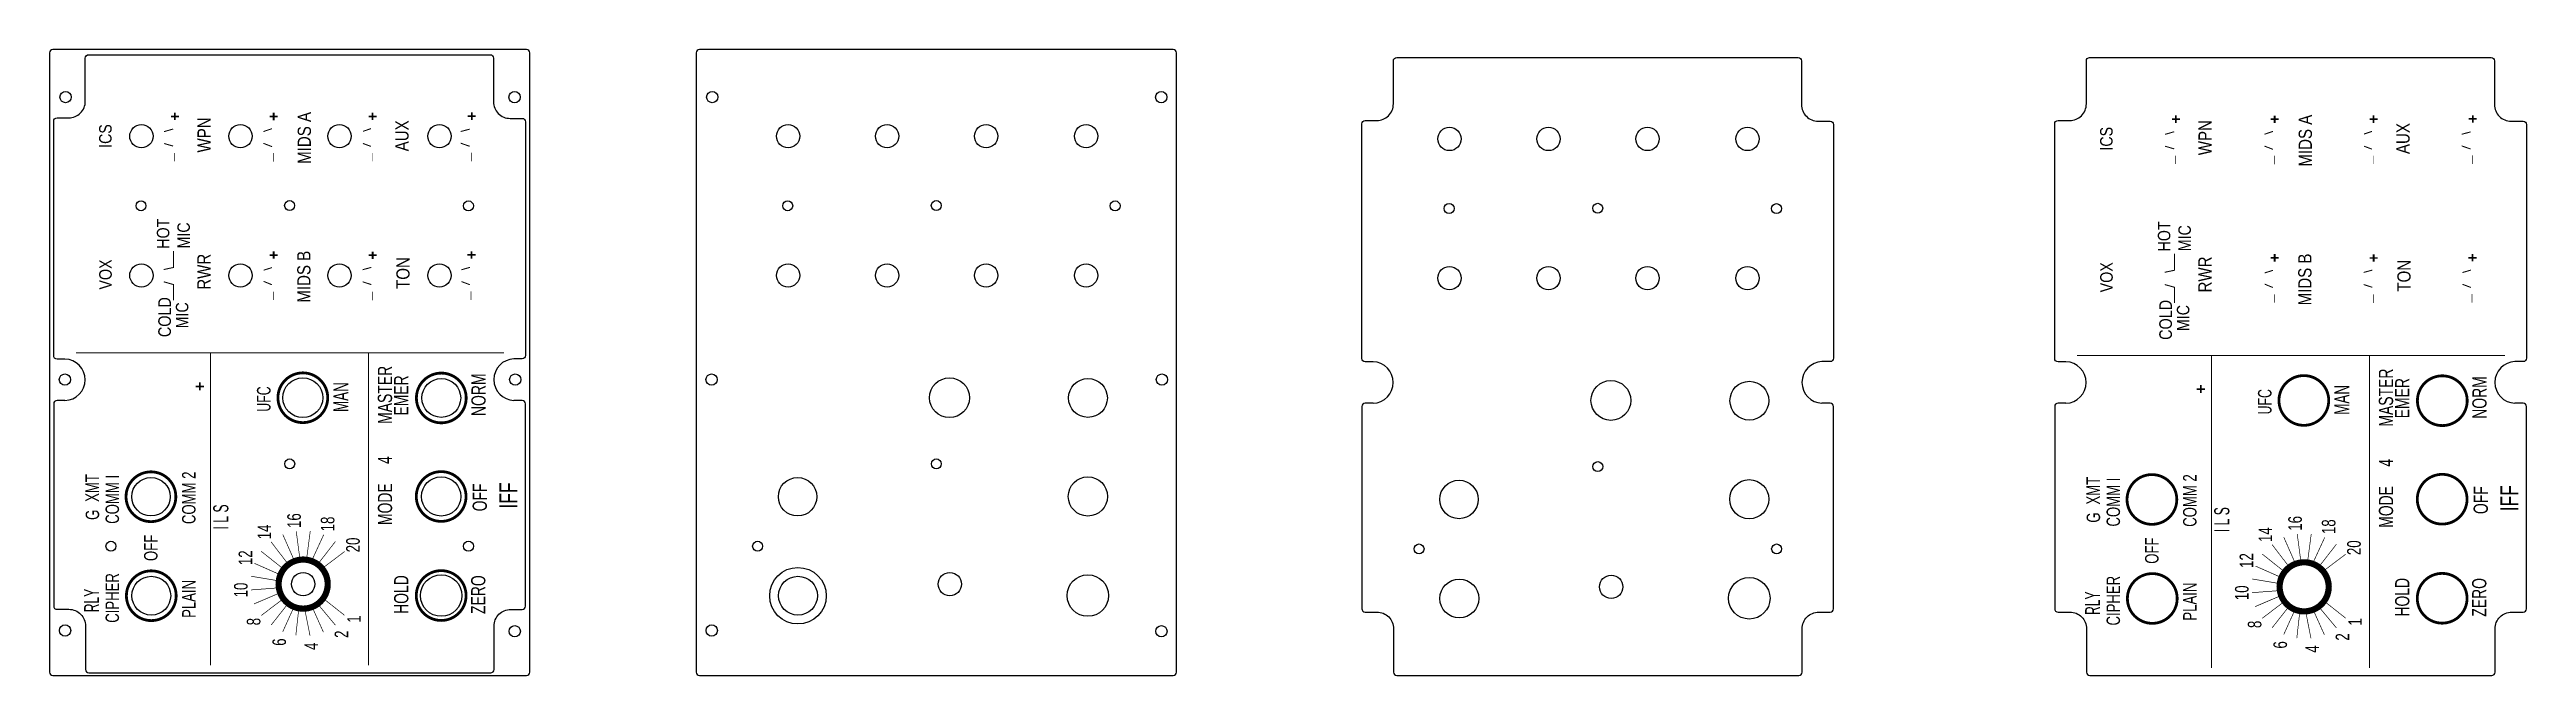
# Model space of a CAD drawing. Header units: millimetres. Extents: x 106 to 850, y 100 to 288.
import ezdxf

# ---------------------------------------------------------------- set-up
doc = ezdxf.new("R2010")
doc.units = ezdxf.units.MM
doc.layers.add('Layer1', color=7, linetype='Continuous')
doc.styles.add('Panel', font='', dxfattribs={"width": 0.9})
doc.styles.add('Panel Heading', font='ARLRDBD.TTF', dxfattribs={"width": 0.6})
doc.styles.add('Panel Text', font='arial.ttf', dxfattribs={"width": 0.65})
doc.styles.add('Panel Title', font='ariblk.ttf', dxfattribs={"width": 0.85})
doc.styles.get('Panel').set_extended_font_data('Arial-Rounded')

msp = doc.modelspace()

# ---------------------------------------------------------------- linework, layer by layer
msp.add_circle((330.58, 123.98), 8.5)
at = {"layer": 'Layer1'}
for p, q in [((105.67, 287.18), (105.67, 101)), ((249, 288.18), (106.67, 288.18)), ((250, 101), (250, 287.18)), ((300, 287.18), (300, 101)), ((443.33, 288.18), (301, 288.18)), ((444.33, 101), (444.33, 287.18)), ((106.67, 100), (249, 100)), ((301, 100), (443.33, 100))]:
    msp.add_line(p, q, dxfattribs=at)
at = {"layer": 'Layer1', "lineweight": -3}
for points in [[(110.31, 195.13), (107.92, 195.13, -0.414214), (106.92, 196.13), (106.92, 266.64, -0.414214), (107.92, 267.64), (111.43, 267.64, 0.414214), (116.43, 272.64), (116.43, 285.62, -0.414214), (117.43, 286.62), (238.06, 286.62, -0.414214), (239.06, 285.62), (239.06, 272.48, 0.414214), (244.06, 267.48), (247.69, 267.48, -0.414214), (248.69, 266.48), (248.69, 196.19, -0.414214), (247.69, 195.19), (245.22, 195.19)], [(503.39, 194.31), (501, 194.31, -0.414214), (500, 195.31), (500, 265.82, -0.414214), (501, 266.82), (504.51, 266.82, 0.414214), (509.51, 271.82), (509.51, 284.8, -0.414214), (510.51, 285.8), (631.14, 285.8, -0.414214), (632.14, 284.8), (632.14, 271.65, 0.414214), (637.14, 266.65), (640.77, 266.65, -0.414214), (641.77, 265.65), (641.77, 195.36, -0.414214), (640.77, 194.36), (638.3, 194.36)], [(711.62, 194.31), (709.23, 194.31, -0.414214), (708.23, 195.31), (708.23, 265.82, -0.414214), (709.23, 266.82), (712.74, 266.82, 0.414214), (717.74, 271.82), (717.74, 284.8, -0.414214), (718.74, 285.8), (839.37, 285.8, -0.414214), (840.37, 284.8), (840.37, 271.65, 0.414214), (845.37, 266.65), (849, 266.65, -0.414214), (850, 265.65), (850, 195.36, -0.414214), (849, 194.36), (846.53, 194.36)], [(110.31, 182.67), (107.92, 182.67, 0.414214), (106.92, 181.67), (106.92, 120.89, 0.414214), (107.92, 119.89), (111.49, 119.89, -0.414214), (116.49, 114.89), (116.49, 101.82, 0.414214), (117.49, 100.82), (238.25, 100.82, 0.414214), (239.25, 101.82), (239.25, 114.85, -0.414214), (244.25, 119.85), (247.69, 119.85, 0.414214), (248.69, 120.85), (248.69, 181.69, 0.414214), (247.69, 182.69), (245.22, 182.69)], [(503.39, 181.85), (501, 181.85, 0.414214), (500, 180.85), (500, 120.07, 0.414214), (501, 119.07), (504.57, 119.07, -0.414214), (509.57, 114.07), (509.57, 101, 0.414214), (510.57, 100), (631.33, 100, 0.414214), (632.33, 101), (632.33, 114.03, -0.414214), (637.33, 119.03), (640.77, 119.03, 0.414214), (641.77, 120.03), (641.77, 180.86, 0.414214), (640.77, 181.86), (638.3, 181.86)], [(711.62, 181.85), (709.23, 181.85, 0.414214), (708.23, 180.85), (708.23, 120.07, 0.414214), (709.23, 119.07), (712.8, 119.07, -0.414214), (717.8, 114.07), (717.8, 101, 0.414214), (718.8, 100), (839.56, 100, 0.414214), (840.56, 101), (840.56, 114.03, -0.414214), (845.56, 119.03), (849, 119.03, 0.414214), (850, 120.03), (850, 180.86, 0.414214), (849, 181.86), (846.53, 181.86)]]:
    msp.add_lwpolyline(points, format="xyb", dxfattribs=at)
at = {"layer": 'Layer1', "lineweight": 60}
for points, const_width in [([(140.1, 263.5), (142.83, 264.29)], 0.3), ([(169.95, 263.52), (172.53, 264.4)], 0.3), ([(199.86, 263.58), (202.27, 264.41)], 0.3), ([(229.22, 263.53), (231.95, 264.25)], 0.3), ([(741.41, 262.68), (744.14, 263.47)], 0.3), ([(771.26, 262.7), (773.83, 263.58)], 0.3), ([(801.17, 262.76), (803.58, 263.58)], 0.3), ([(830.53, 262.71), (833.26, 263.42)], 0.3), ([(142.83, 259.15), (140.1, 259.93)], 0.3), ([(172.53, 258.99), (169.95, 259.98)], 0.3), ([(202.27, 259.06), (199.86, 259.94)], 0.3), ([(231.95, 259.08), (229.22, 260.03)], 0.3), ([(744.14, 258.32), (741.41, 259.11)], 0.3), ([(773.83, 258.17), (771.26, 259.16)], 0.3), ([(803.58, 258.24), (801.17, 259.12)], 0.3), ([(833.26, 258.26), (830.53, 259.21)], 0.3), ([(140, 222.04), (142.92, 222.66), (142.92, 227.59)], 0.3), ([(741.31, 221.21), (744.23, 221.83), (744.23, 226.77)], 0.3), ([(140, 218.35), (142.92, 217.53), (142.92, 212.79)], 0.3), ([(170.02, 221.84), (172.52, 222.63)], 0.3), ([(172.52, 217.46), (170.02, 218.47)], 0.3), ([(199.77, 221.99), (202.38, 222.69)], 0.3), ([(202.38, 217.51), (199.77, 218.35)], 0.3), ([(229.46, 221.97), (232, 222.7)], 0.3), ([(232, 217.47), (229.46, 218.42)], 0.3), ([(741.31, 217.52), (744.23, 216.71), (744.23, 211.97)], 0.3), ([(771.33, 221.02), (773.82, 221.8)], 0.3), ([(773.82, 216.63), (771.33, 217.65)], 0.3), ([(801.08, 221.17), (803.69, 221.87)], 0.3), ([(803.69, 216.69), (801.08, 217.53)], 0.3), ([(830.77, 221.14), (833.31, 221.88)], 0.3), ([(833.31, 216.65), (830.77, 217.6)], 0.3), ([(113.64, 197.04), (242.26, 197.04)], 0.3), ([(154, 103.06), (154, 197.04)], 0.3), ([(201.57, 103.06), (201.57, 197.04)], 0.3), ([(714.95, 196.22), (843.57, 196.22)], 0.3), ([(755.31, 102.24), (755.31, 196.22)], 0.3), ([(802.88, 102.24), (802.88, 196.22)], 0.3), ([(175.76, 142.4), (178.99, 135.08)], 0.2), ([(179.81, 143.32), (180.86, 135.39)], 0.2), ([(184.02, 143.4), (182.98, 135.47)], 0.2), ([(188.07, 142.33), (184.72, 135.07)], 0.2), ([(777.07, 141.58), (780.29, 134.26)], 0.2), ([(781.12, 142.5), (782.17, 134.57)], 0.2), ([(785.33, 142.58), (784.29, 134.64)], 0.2), ([(789.38, 141.5), (786.03, 134.24)], 0.2), ([(169.28, 137.33), (175.54, 132.35)], 0.2), ([(172.24, 140.18), (177.1, 133.83)], 0.2), ([(191.56, 140.26), (186.66, 133.94)], 0.2), ([(194.39, 137.29), (188, 132.47)], 0.2), ([(770.59, 136.51), (776.85, 131.53)], 0.2), ([(773.55, 139.36), (778.41, 133.01)], 0.2), ([(792.87, 139.44), (787.97, 133.11)], 0.2), ([(795.69, 136.47), (789.31, 131.65)], 0.2), ([(166.27, 129.83), (174.16, 128.52)], 0.2), ([(167.28, 133.7), (174.59, 130.47)], 0.2), ([(767.58, 129.01), (775.47, 127.7)], 0.2), ([(768.58, 132.88), (775.9, 129.65)], 0.2), ([(166.22, 125.72), (174.2, 126.32)], 0.2), ([(167.13, 121.52), (174.49, 124.66)], 0.2), ([(169.29, 118.03), (175.66, 122.86)], 0.2), ([(172.26, 115.15), (177.21, 121.43)], 0.2), ([(175.75, 113.14), (179.05, 120.43)], 0.2), ([(179.68, 112.04), (180.57, 119.99)], 0.2), ([(183.94, 111.99), (182.39, 119.83)], 0.2), ([(187.97, 113.04), (184.7, 120.35)], 0.2), ([(191.56, 115.15), (186.44, 121.3)], 0.2), ([(194.34, 118.07), (188.07, 123.04)], 0.2), ([(767.53, 124.9), (775.51, 125.5)], 0.2), ([(768.44, 120.69), (775.8, 123.84)], 0.2), ([(770.6, 117.2), (776.97, 122.03)], 0.2), ([(773.57, 114.33), (778.52, 120.61)], 0.2), ([(777.06, 112.31), (780.36, 119.6)], 0.2), ([(780.99, 111.21), (781.88, 119.16)], 0.2), ([(785.25, 111.16), (783.69, 119.01)], 0.2), ([(789.28, 112.22), (786.01, 119.52)], 0.2), ([(792.87, 114.33), (787.75, 120.48)], 0.2), ([(795.65, 117.25), (789.37, 122.22)], 0.2)]:
    msp.add_lwpolyline(points, dxfattribs=dict(at, const_width=const_width))
at = {"layer": 'Layer1', "lineweight": -3}
for points, const_width in [([(174.31, 183.5, 1), (189.27, 183.5, 1)], 0.839), ([(215.92, 183.43, 1), (230.88, 183.43, 1)], 0.839), ([(775.62, 182.68, 1), (790.58, 182.68, 1)], 0.839), ([(817.23, 182.61, 1), (832.19, 182.61, 1)], 0.839), ([(128.66, 153.74, 1), (143.63, 153.74, 1)], 0.839), ([(215.88, 153.81, 1), (230.84, 153.81, 1)], 0.839), ([(729.97, 152.92, 1), (744.93, 152.92, 1)], 0.839), ([(817.19, 152.99, 1), (832.15, 152.99, 1)], 0.839), ([(174.51, 127.47, 1), (189.27, 127.47, 1)], 1.87), ([(775.82, 126.65, 1), (790.58, 126.65, 1)], 1.87), ([(128.77, 123.98, 1), (143.73, 123.98, 1)], 0.839), ([(215.88, 124.03, 1), (230.85, 124.03, 1)], 0.839), ([(730.08, 123.15, 1), (745.04, 123.15, 1)], 0.839), ([(817.19, 123.21, 1), (832.15, 123.21, 1)], 0.839)]:
    msp.add_lwpolyline(points, format="xyb", close=True, dxfattribs=dict(at, const_width=const_width))
for centre, radius in [((110.51, 273.9), 1.7), ((245.42, 273.85), 1.7), ((304.84, 273.9), 1.7), ((439.74, 273.85), 1.7), ((133.28, 262.12), 3.5), ((163.04, 262.12), 3.5), ((192.79, 262.12), 3.5), ((222.84, 262.12), 3.5), ((327.61, 262.12), 3.5), ((357.36, 262.12), 3.5), ((387.12, 262.12), 3.5), ((417.16, 262.12), 3.5), ((526.36, 261.3), 3.5), ((556.12, 261.3), 3.5), ((585.87, 261.3), 3.5), ((615.92, 261.3), 3.5), ((133.16, 241.21), 1.5), ((177.83, 241.28), 1.5), ((231.56, 241.17), 1.5), ((327.49, 241.21), 1.5), ((372.15, 241.28), 1.5), ((425.89, 241.17), 1.5), ((526.24, 240.39), 1.5), ((570.91, 240.46), 1.5), ((624.64, 240.35), 1.5), ((133.28, 220.27), 3.5), ((163.04, 220.27), 3.5), ((192.79, 220.27), 3.5), ((222.84, 220.27), 3.5), ((327.61, 220.27), 3.5), ((357.36, 220.27), 3.5), ((387.12, 220.27), 3.5), ((417.16, 220.27), 3.5), ((526.36, 219.45), 3.5), ((556.12, 219.45), 3.5), ((585.87, 219.45), 3.5), ((615.92, 219.45), 3.5), ((110.3, 188.96), 1.7), ((181.79, 183.5), 5.99), ((223.4, 183.43), 5.83), ((245.64, 188.94), 1.7), ((304.62, 188.96), 1.7), ((376.11, 183.5), 5.99), ((417.73, 183.43), 5.83), ((439.97, 188.94), 1.7), ((574.87, 182.68), 5.99), ((616.48, 182.61), 5.83), ((177.84, 163.61), 1.5), ((372.16, 163.61), 1.5), ((570.92, 162.78), 1.5), ((136.15, 153.74), 5.78), ((223.36, 153.81), 5.88), ((330.47, 153.74), 5.78), ((417.69, 153.81), 5.88), ((529.23, 152.92), 5.78), ((616.44, 152.99), 5.88), ((124.13, 138.86), 1.5), ((231.58, 138.85), 1.5), ((318.46, 138.86), 1.5), ((517.21, 138.03), 1.5), ((624.67, 138.03), 1.5), ((136.25, 123.98), 5.84), ((181.89, 127.47), 3.5), ((223.37, 124.03), 6.24), ((330.58, 123.98), 5.84), ((376.21, 127.47), 3.5), ((417.69, 124.03), 6.24), ((529.33, 123.15), 5.84), ((574.97, 126.65), 3.5), ((616.45, 123.21), 6.24), ((110.34, 113.52), 1.7), ((245.47, 113.29), 1.7), ((304.67, 113.52), 1.7), ((439.8, 113.29), 1.7)]:
    msp.add_circle(centre, radius, dxfattribs=at)
at = {"layer": 'Layer1'}
for centre, start, end in [((106.67, 287.18), 90, 180), ((249, 287.18), 0, 90), ((301, 287.18), 90, 180), ((443.33, 287.18), 0, 90), ((106.67, 101), 180, 270), ((249, 101), 270, 0), ((301, 101), 180, 270), ((443.33, 101), 270, 0)]:
    msp.add_arc(centre, 1, start, end, dxfattribs=at)
at = {"layer": 'Layer1', "lineweight": -3}
for centre, radius, start, end in [((110.15, 188.9), 6.23, 271.47552, 88.52448), ((245.46, 188.94), 6.26, 92.2291, 267.7709), ((503.23, 188.08), 6.23, 271.47552, 88.52448), ((638.54, 188.11), 6.26, 92.2291, 267.7709), ((711.46, 188.08), 6.23, 271.47552, 88.52448), ((846.77, 188.11), 6.26, 92.2291, 267.7709)]:
    msp.add_arc(centre, radius, start, end, dxfattribs=at)

# ---------------------------------------------------------------- texts
at = {"layer": 'Layer1', "lineweight": 60}
for s, height, style, width, p in [('+', 3.28, 'Panel Title', 0.85, (144.92, 266.77)), ('+', 3.28, 'Panel Title', 0.85, (174.62, 266.74)), ('+', 3.28, 'Panel Title', 0.85, (204.33, 266.77)), ('+', 3.28, 'Panel Title', 0.85, (234.14, 266.83)), ('+', 3.28, 'Panel Title', 0.85, (746.23, 265.95)), ('+', 3.28, 'Panel Title', 0.85, (775.93, 265.91)), ('+', 3.28, 'Panel Title', 0.85, (805.64, 265.95)), ('+', 3.28, 'Panel Title', 0.85, (835.45, 266.01)), ('_', 3.28, 'Panel Title', 0.85, (142.72, 254.6)), ('_', 3.28, 'Panel Title', 0.85, (172.42, 254.56)), ('_', 3.28, 'Panel Title', 0.85, (202.13, 254.6)), ('_', 3.28, 'Panel Title', 0.85, (231.95, 254.66)), ('_', 3.28, 'Panel Title', 0.85, (744.03, 253.77)), ('_', 3.28, 'Panel Title', 0.85, (773.73, 253.74)), ('_', 3.28, 'Panel Title', 0.85, (803.44, 253.77)), ('_', 3.28, 'Panel Title', 0.85, (833.25, 253.84)), ('+', 3.28, 'Panel Title', 0.85, (174.62, 225.08)), ('+', 3.28, 'Panel Title', 0.85, (204.36, 225.03)), ('+', 3.28, 'Panel Title', 0.85, (234.06, 225.12)), ('+', 3.28, 'Panel Title', 0.85, (775.92, 224.25)), ('+', 3.28, 'Panel Title', 0.85, (805.66, 224.21)), ('+', 3.28, 'Panel Title', 0.85, (835.37, 224.3)), ('_', 3.28, 'Panel Title', 0.85, (172.42, 212.9)), ('_', 3.28, 'Panel Title', 0.85, (202.16, 212.86)), ('_', 3.28, 'Panel Title', 0.85, (231.86, 212.95)), ('_', 3.28, 'Panel Title', 0.85, (773.72, 212.08)), ('_', 3.28, 'Panel Title', 0.85, (803.46, 212.04)), ('_', 3.28, 'Panel Title', 0.85, (833.17, 212.13)), ('+', 3.45, 'Panel Title', 0.85, (152.53, 185.55)), ('UFC', 4.081, 'Panel Text', 0.65, (172.09, 179.3)), ('MAN', 4.442, 'Panel Text', 0.65, (195.42, 179.2)), ('MASTER', 4.281, 'Panel', 0.7, (208.61, 175.64)), ('EMER', 4.281, 'Panel', 0.7, (213.5, 178.14)), ('NORM', 4.281, 'Panel', 0.7, (236.72, 178)), ('+', 3.45, 'Panel Title', 0.85, (753.84, 184.73)), ('MAN', 4.442, 'Panel Text', 0.65, (796.73, 178.38)), ('MASTER', 4.281, 'Panel', 0.7, (809.92, 174.82)), ('EMER', 4.281, 'Panel', 0.7, (814.81, 177.32)), ('NORM', 4.281, 'Panel', 0.7, (838.02, 177.18)), ('UFC', 4.081, 'Panel Text', 0.65, (773.4, 178.48)), ('MODE     4', 4.281, 'Panel', 0.7, (208.62, 145.22)), ('MODE     4', 4.281, 'Panel', 0.7, (809.93, 144.4)), ('OFF', 4.281, 'Panel', 0.7, (237.09, 149.34)), ('IFF', 5.366, 'Panel', 0.7, (246.24, 150.17)), ('OFF', 4.281, 'Panel', 0.7, (838.4, 148.52)), ('IFF', 5.366, 'Panel', 0.7, (847.55, 149.35)), ('HOLD', 4.281, 'Panel', 0.7, (213.5, 118.52)), ('ZERO', 4.281, 'Panel', 0.7, (236.64, 118.49)), ('HOLD', 4.281, 'Panel', 0.7, (814.81, 117.7)), ('ZERO', 4.281, 'Panel', 0.7, (837.95, 117.67))]:
    msp.add_text(s, height=height, rotation=90, dxfattribs=dict(at, style=style, width=width)).set_placement(p)
at = {"layer": 'Layer1', "lineweight": -3}
for s, height, style, width, p in [('MIDS A', 3.979, 'Panel Heading', 0.85, (184.22, 253.82)), ('MIDS A', 3.979, 'Panel Heading', 0.85, (785.53, 252.99)), ('ICS', 3.754, 'Panel Heading', 0.85, (124.33, 258.62)), ('WPN', 3.979, 'Panel Heading', 0.85, (154.1, 257.23)), ('AUX', 3.984, 'Panel Heading', 0.85, (213.58, 257.58)), ('ICS', 3.754, 'Panel Heading', 0.85, (725.64, 257.8)), ('WPN', 3.979, 'Panel Heading', 0.85, (755.4, 256.41)), ('AUX', 3.984, 'Panel Heading', 0.85, (814.89, 256.76)), ('HOT', 3.752, 'Panel Heading', 0.85, (141.68, 228.31)), ('MIC', 3.752, 'Panel Heading', 0.85, (147.84, 228.39)), ('HOT', 3.752, 'Panel Heading', 0.85, (742.98, 227.49)), ('MIC', 3.752, 'Panel Heading', 0.85, (749.15, 227.56)), ('VOX', 3.78, 'Panel Heading', 0.85, (124.37, 216.01)), ('RWR', 3.979, 'Panel Heading', 0.85, (154.06, 215.97)), ('MIDS B', 3.979, 'Panel Heading', 0.85, (184.09, 212.09)), ('TON', 3.979, 'Panel Heading', 0.85, (213.87, 216.22)), ('VOX', 3.78, 'Panel Heading', 0.85, (725.68, 215.18)), ('RWR', 3.979, 'Panel Heading', 0.85, (755.37, 215.15)), ('MIDS B', 3.979, 'Panel Heading', 0.85, (785.4, 211.26)), ('TON', 3.979, 'Panel Heading', 0.85, (815.18, 215.4)), ('COLD', 3.8, 'Panel Heading', 0.85, (142.15, 201.73)), ('MIC', 3.752, 'Panel Heading', 0.85, (147.39, 204.37)), ('COLD', 3.8, 'Panel Heading', 0.85, (743.46, 200.9)), ('MIC', 3.752, 'Panel Heading', 0.85, (748.7, 203.55)), ('XMT', 4.038, 'Panel', 0.7, (120.5, 152.2)), ('COMM I', 4.038, 'Panel', 0.7, (126.55, 145.6)), ('COMM 2', 4.038, 'Panel', 0.7, (149.54, 145.52)), ('XMT', 4.038, 'Panel', 0.7, (721.81, 151.38)), ('COMM I', 4.038, 'Panel', 0.7, (727.86, 144.78)), ('COMM 2', 4.038, 'Panel', 0.7, (750.85, 144.7)), ('G', 4.04, 'Panel', 0.7, (120.58, 146.77)), ('I L S', 4.554, 'Panel Heading', 0.6, (159.42, 143.91)), ('I L S', 4.554, 'Panel Heading', 0.6, (760.72, 143.09)), ('OFF', 4.038, 'Panel', 0.7, (138.12, 134.41)), ('14', 4.079, 'Panel', 0.7, (172.27, 140.94)), ('16', 4.079, 'Panel', 0.7, (181.2, 144.33)), ('18', 4.079, 'Panel', 0.7, (191.28, 143.33)), ('G', 4.04, 'Panel', 0.7, (721.88, 145.94)), ('14', 4.079, 'Panel', 0.7, (773.58, 140.12)), ('16', 4.079, 'Panel', 0.7, (782.5, 143.51)), ('18', 4.079, 'Panel', 0.7, (792.59, 142.51)), ('12', 4.079, 'Panel', 0.7, (166.57, 133.17)), ('20', 4.079, 'Panel', 0.7, (198.89, 137.02)), ('OFF', 4.038, 'Panel', 0.7, (739.43, 133.59)), ('12', 4.079, 'Panel', 0.7, (767.88, 132.34)), ('20', 4.079, 'Panel', 0.7, (800.2, 136.19)), ('CIPHER', 4.038, 'Panel', 0.7, (126.55, 115.85)), ('PLAIN', 4.038, 'Panel', 0.7, (149.54, 117.32)), ('10', 4.079, 'Panel', 0.7, (165.19, 123.47)), ('CIPHER', 4.038, 'Panel', 0.7, (727.86, 115.03)), ('PLAIN', 4.038, 'Panel', 0.7, (750.85, 116.5)), ('10', 4.079, 'Panel', 0.7, (766.5, 122.64)), ('RLY', 4.504, 'Panel Heading', 0.6, (120.58, 119.03)), ('RLY', 4.504, 'Panel Heading', 0.6, (721.88, 118.21)), ('8', 4.08, 'Panel', 0.7, (169.04, 115.08)), ('2', 4.08, 'Panel', 0.7, (195.43, 111.3)), ('1', 4.08, 'Panel', 0.7, (199.2, 115.85)), ('8', 4.08, 'Panel', 0.7, (770.35, 114.25)), ('2', 4.08, 'Panel', 0.7, (796.74, 110.48)), ('1', 4.08, 'Panel', 0.7, (800.51, 115.02)), ('6', 4.08, 'Panel', 0.7, (176.73, 108.92)), ('4', 4.08, 'Panel', 0.7, (186.35, 107.68)), ('6', 4.08, 'Panel', 0.7, (778.04, 108.09)), ('4', 4.08, 'Panel', 0.7, (787.66, 106.86))]:
    msp.add_text(s, height=height, rotation=90, dxfattribs=dict(at, style=style, width=width)).set_placement(p)

doc.saveas('drawing.dxf')
